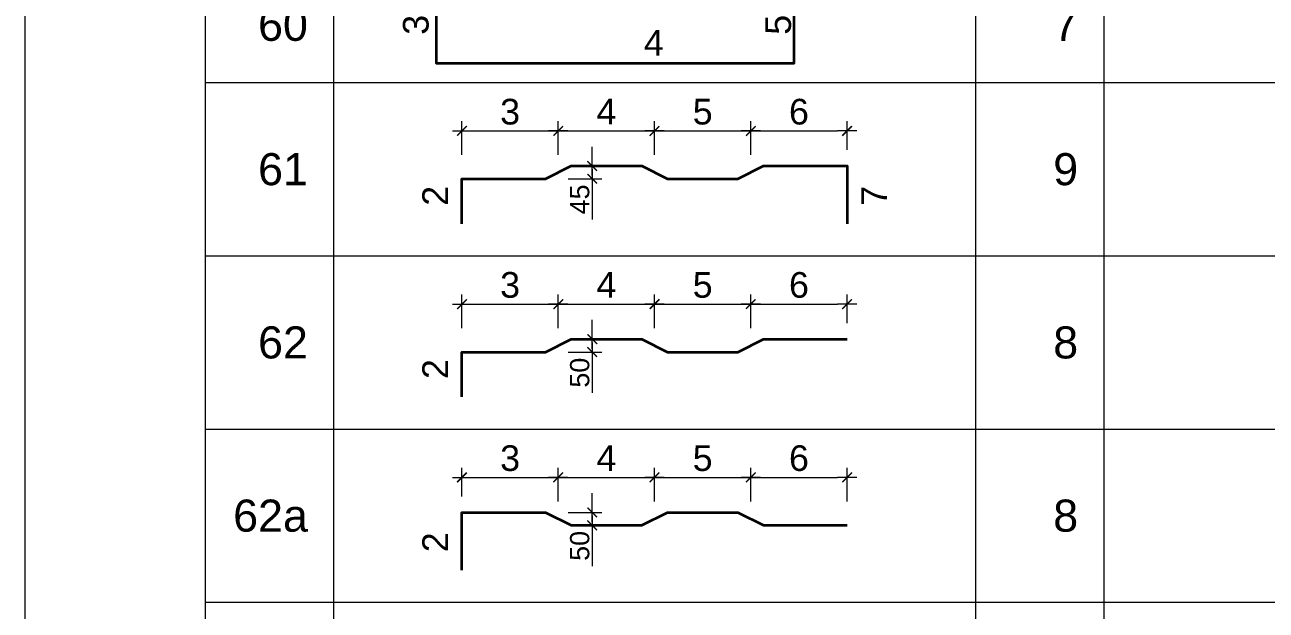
# Model space of a CAD drawing. Header units: millimetres. Extents: x -399213 to 265804, y -9748 to 250638.
# Drawn here: x -307857 to -303022, y 232511 to 234792 of the extents above; entities that cross this region are included whole.
import ezdxf
from ezdxf.enums import TextEntityAlignment as Align

# ---------------------------------------------------------------- set-up
doc = ezdxf.new("R2010")
doc.units = ezdxf.units.MM
doc.header["$MEASUREMENT"] = 0
doc.header["$PDMODE"] = 1
for name, color, linetype, lineweight in [('kata_net khung', 3, 'Continuous', 20), ('kata_text', 7, 'Continuous', 30), ('kata_thep chu', 1, 'Continuous', 35), ('NDC_S_DIM', 1, 'Continuous', 15), ('NDC_S_VN TEXT', 7, 'Continuous', 20)]:
    doc.layers.add(name, color=color, linetype=linetype, lineweight=lineweight)
doc.styles.add('ARIAL', font='arial.ttf', dxfattribs={"width": 0.8})
doc.styles.add('kata_text', font='arial.ttf', dxfattribs={"width": 0.8})
doc.dimstyles.new('kata_dim_50', dxfattribs={"dimscale": 50, "dimtxt": 2.5, "dimasz": 1.5, "dimexe": 1.5, "dimexo": 2.5, "dimtad": 1, "dimdec": 0, "dimzin": 0, "dimdsep": 46, "dimtxsty": 'kata_text', "dimblk": 'kata_block_ArchTick', "dimcen": 0.09, "dimdle": 1.2, "dimclrd": 8, "dimclre": 8, "dimclrt": 3, "dimadec": 0, "dimazin": 0, "dimtfac": 1, "dimtdec": 0, "dimtix": 1, "dimtofl": 0, "dimtmove": 0, "dimatfit": 3, "dimfxl": 0, "dimtolj": 1, "dimtzin": 0, "dimarcsym": 0})

# ---------------------------------------------------------------- blocks, each defined once
blk = doc.blocks.new('dang60')
at = {"layer": 'kata_net khung'}
for p, q in [((0, 0), (0, -900)), ((1405.3, 0), (1405.3, -900)), ((2405.3, 0), (2405.3, -900)), ((7405.3, 0), (7405.3, -900)), ((8405.3, 0), (8405.3, -900)), ((1405.3, -900), (17405.3, -900))]:
    blk.add_line(p, q, dxfattribs=at)
at = {"layer": 'kata_thep chu'}
blk.add_lwpolyline([(3955.3, -150), (3205.3, -150), (3205.3, -750), (5993.2, -750), (5993.2, -150), (7009.9, -150)], dxfattribs=at)
at = {"layer": 'kata_text', "style": 'kata_text'}
blk.add_attdef('003', text='', height=200, rotation=90, dxfattribs=at).set_placement((3205.3, -450), align=Align.BOTTOM_CENTER)
for tag, p in [('002', (3355.3, -225)), ('006', (6318.8, -225))]:
    blk.add_attdef(tag, text='', height=200, dxfattribs=at).set_placement(p, align=Align.TOP_LEFT)
blk.add_attdef('005', text='', height=200, rotation=90, dxfattribs=at).set_placement((5768.2, -450), align=Align.TOP_CENTER)
for tag, p in [('001', (2205.3, -450)), ('007', (8205.3, -450)), ('008', (10205.3, -450)), ('009', (11205.3, -450)), ('010', (12205.3, -450)), ('011', (13205.3, -449.7)), ('012', (15205.3, -450)), ('013', (17205.3, -450))]:
    blk.add_attdef(tag, text='', height=250, dxfattribs=at).set_placement(p, align=Align.MIDDLE_RIGHT)
blk.add_attdef('004', text='', height=200, dxfattribs=at).set_placement((4899.2, -750), align=Align.BOTTOM_CENTER)
blk = doc.blocks.new('kata_block_ArchTick')
at = {"color": 8}
blk.add_line((1, 0), (-1, 0), dxfattribs=at)
at = {"color": 8, "const_width": 0.15}
blk.add_lwpolyline([(-0.5, -0.5), (0.5, 0.5)], dxfattribs=at)
blk = doc.blocks.new('*D139')
at = {"color": 8, "lineweight": -2, "transparency": 16777216}
for p, q in [((3405.3, -564.3), (3405.3, -301.8)), ((3480.3, -376.8), (4080.3, -376.8)), ((4155.3, -564.3), (4155.3, -301.8))]:
    blk.add_line(p, q, dxfattribs=at)
at = {"layer": 'Defpoints', "color": 0, "transparency": 16777216}
for p in [(4155.3, -376.8), (3405.3, -750), (4155.3, -700)]:
    blk.add_point(p, dxfattribs=at)
at = {"color": 8, "lineweight": -2, "transparency": 16777216, "xscale": 75, "yscale": 75, "zscale": 75, "rotation": 180}
blk.add_blockref('kata_block_ArchTick', (3405.3, -376.8), dxfattribs=at)
at = {"color": 8, "lineweight": -2, "transparency": 16777216, "xscale": 75, "yscale": 75, "zscale": 75}
blk.add_blockref('kata_block_ArchTick', (4155.3, -376.8), dxfattribs=at)
blk = doc.blocks.new('*D140')
at = {"color": 8, "lineweight": -2, "transparency": 16777216}
for p, q in [((4155.3, -564.3), (4155.3, -301.8)), ((4230.3, -376.8), (4830.3, -376.8)), ((4905.3, -564.3), (4905.3, -301.8))]:
    blk.add_line(p, q, dxfattribs=at)
at = {"layer": 'Defpoints', "color": 0, "transparency": 16777216}
for p in [(4905.3, -376.8), (4155.3, -700), (4905.3, -700)]:
    blk.add_point(p, dxfattribs=at)
at = {"color": 8, "lineweight": -2, "transparency": 16777216, "xscale": 75, "yscale": 75, "zscale": 75, "rotation": 180}
blk.add_blockref('kata_block_ArchTick', (4155.3, -376.8), dxfattribs=at)
at = {"color": 8, "lineweight": -2, "transparency": 16777216, "xscale": 75, "yscale": 75, "zscale": 75}
blk.add_blockref('kata_block_ArchTick', (4905.3, -376.8), dxfattribs=at)
blk = doc.blocks.new('*D141')
at = {"color": 8, "lineweight": -2, "transparency": 16777216}
for p, q in [((4905.3, -564.3), (4905.3, -301.8)), ((4980.3, -376.8), (5580.3, -376.8)), ((5655.3, -564.3), (5655.3, -301.8))]:
    blk.add_line(p, q, dxfattribs=at)
at = {"layer": 'Defpoints', "color": 0, "transparency": 16777216}
for p in [(5655.3, -376.8), (4905.3, -700), (5655.3, -700)]:
    blk.add_point(p, dxfattribs=at)
at = {"color": 8, "lineweight": -2, "transparency": 16777216, "xscale": 75, "yscale": 75, "zscale": 75, "rotation": 180}
blk.add_blockref('kata_block_ArchTick', (4905.3, -376.8), dxfattribs=at)
at = {"color": 8, "lineweight": -2, "transparency": 16777216, "xscale": 75, "yscale": 75, "zscale": 75}
blk.add_blockref('kata_block_ArchTick', (5655.3, -376.8), dxfattribs=at)
blk = doc.blocks.new('*D142')
at = {"color": 8, "lineweight": -2, "transparency": 16777216}
for p, q in [((5655.3, -564.3), (5655.3, -301.8)), ((5730.3, -376.8), (6330.3, -376.8)), ((6405.3, -525), (6405.3, -301.8))]:
    blk.add_line(p, q, dxfattribs=at)
at = {"layer": 'Defpoints', "color": 0, "transparency": 16777216}
for p in [(6405.3, -376.8), (6405.3, -650), (5655.3, -700)]:
    blk.add_point(p, dxfattribs=at)
at = {"color": 8, "lineweight": -2, "transparency": 16777216, "xscale": 75, "yscale": 75, "zscale": 75, "rotation": 180}
blk.add_blockref('kata_block_ArchTick', (5655.3, -376.8), dxfattribs=at)
at = {"color": 8, "lineweight": -2, "transparency": 16777216, "xscale": 75, "yscale": 75, "zscale": 75}
blk.add_blockref('kata_block_ArchTick', (6405.3, -376.8), dxfattribs=at)
blk = doc.blocks.new('*D143')
at = {"color": 8, "lineweight": -2, "transparency": 16777216}
for p, q in [((4419.9, -575), (4419.9, -500)), ((4380.3, -650), (4494.9, -650)), ((4232.4, -750), (4494.9, -750)), ((4419.9, -825), (4419.9, -1068.1))]:
    blk.add_line(p, q, dxfattribs=at)
at = {"layer": 'Defpoints', "color": 0, "transparency": 16777216}
for p in [(4255.3, -650), (4055.3, -750), (4419.9, -750)]:
    blk.add_point(p, dxfattribs=at)
at = {"color": 8, "lineweight": -2, "transparency": 16777216, "xscale": 75, "yscale": 75, "zscale": 75}
for p, rotation in [((4419.9, -650), 270), ((4419.9, -750), 90)]:
    blk.add_blockref('kata_block_ArchTick', p, dxfattribs=dict(at, rotation=rotation))
blk = doc.blocks.new('*D147')
at = {"color": 8, "lineweight": -2, "transparency": 16777216}
for p, q in [((3405.3, -564.3), (3405.3, -301.8)), ((3480.3, -376.8), (4080.3, -376.8)), ((4155.3, -564.3), (4155.3, -301.8))]:
    blk.add_line(p, q, dxfattribs=at)
at = {"layer": 'Defpoints', "color": 0, "transparency": 16777216}
for p in [(4155.3, -376.8), (3405.3, -750), (4155.3, -700)]:
    blk.add_point(p, dxfattribs=at)
at = {"color": 8, "lineweight": -2, "transparency": 16777216, "xscale": 75, "yscale": 75, "zscale": 75, "rotation": 180}
blk.add_blockref('kata_block_ArchTick', (3405.3, -376.8), dxfattribs=at)
at = {"color": 8, "lineweight": -2, "transparency": 16777216, "xscale": 75, "yscale": 75, "zscale": 75}
blk.add_blockref('kata_block_ArchTick', (4155.3, -376.8), dxfattribs=at)
blk = doc.blocks.new('*D146')
at = {"color": 8, "lineweight": -2, "transparency": 16777216}
for p, q in [((4155.3, -564.3), (4155.3, -301.8)), ((4230.3, -376.8), (4830.3, -376.8)), ((4905.3, -564.3), (4905.3, -301.8))]:
    blk.add_line(p, q, dxfattribs=at)
at = {"layer": 'Defpoints', "color": 0, "transparency": 16777216}
for p in [(4905.3, -376.8), (4155.3, -700), (4905.3, -700)]:
    blk.add_point(p, dxfattribs=at)
at = {"color": 8, "lineweight": -2, "transparency": 16777216, "xscale": 75, "yscale": 75, "zscale": 75, "rotation": 180}
blk.add_blockref('kata_block_ArchTick', (4155.3, -376.8), dxfattribs=at)
at = {"color": 8, "lineweight": -2, "transparency": 16777216, "xscale": 75, "yscale": 75, "zscale": 75}
blk.add_blockref('kata_block_ArchTick', (4905.3, -376.8), dxfattribs=at)
blk = doc.blocks.new('*D145')
at = {"color": 8, "lineweight": -2, "transparency": 16777216}
for p, q in [((4905.3, -564.3), (4905.3, -301.8)), ((4980.3, -376.8), (5580.3, -376.8)), ((5655.3, -564.3), (5655.3, -301.8))]:
    blk.add_line(p, q, dxfattribs=at)
at = {"layer": 'Defpoints', "color": 0, "transparency": 16777216}
for p in [(5655.3, -376.8), (4905.3, -700), (5655.3, -700)]:
    blk.add_point(p, dxfattribs=at)
at = {"color": 8, "lineweight": -2, "transparency": 16777216, "xscale": 75, "yscale": 75, "zscale": 75, "rotation": 180}
blk.add_blockref('kata_block_ArchTick', (4905.3, -376.8), dxfattribs=at)
at = {"color": 8, "lineweight": -2, "transparency": 16777216, "xscale": 75, "yscale": 75, "zscale": 75}
blk.add_blockref('kata_block_ArchTick', (5655.3, -376.8), dxfattribs=at)
blk = doc.blocks.new('*D148')
at = {"color": 8, "lineweight": -2, "transparency": 16777216}
for p, q in [((5655.3, -564.3), (5655.3, -301.8)), ((5730.3, -376.8), (6330.3, -376.8)), ((6405.3, -525), (6405.3, -301.8))]:
    blk.add_line(p, q, dxfattribs=at)
at = {"layer": 'Defpoints', "color": 0, "transparency": 16777216}
for p in [(6405.3, -376.8), (6405.3, -650), (5655.3, -700)]:
    blk.add_point(p, dxfattribs=at)
at = {"color": 8, "lineweight": -2, "transparency": 16777216, "xscale": 75, "yscale": 75, "zscale": 75, "rotation": 180}
blk.add_blockref('kata_block_ArchTick', (5655.3, -376.8), dxfattribs=at)
at = {"color": 8, "lineweight": -2, "transparency": 16777216, "xscale": 75, "yscale": 75, "zscale": 75}
blk.add_blockref('kata_block_ArchTick', (6405.3, -376.8), dxfattribs=at)
blk = doc.blocks.new('*D149')
at = {"color": 8, "lineweight": -2, "transparency": 16777216}
for p, q in [((4419.9, -575), (4419.9, -500)), ((4380.3, -650), (4494.9, -650)), ((4232.4, -750), (4494.9, -750)), ((4419.9, -825), (4419.9, -1068.1))]:
    blk.add_line(p, q, dxfattribs=at)
at = {"layer": 'Defpoints', "color": 0, "transparency": 16777216}
for p in [(4255.3, -650), (4055.3, -750), (4419.9, -750)]:
    blk.add_point(p, dxfattribs=at)
at = {"color": 8, "lineweight": -2, "transparency": 16777216, "xscale": 75, "yscale": 75, "zscale": 75}
for p, rotation in [((4419.9, -650), 270), ((4419.9, -750), 90)]:
    blk.add_blockref('kata_block_ArchTick', p, dxfattribs=dict(at, rotation=rotation))
blk = doc.blocks.new('*D156')
at = {"color": 8, "lineweight": -2, "transparency": 16777216}
for p, q in [((3405.3, -525), (3405.3, -301.8)), ((3480.3, -376.8), (4080.3, -376.8)), ((4155.3, -564.3), (4155.3, -301.8))]:
    blk.add_line(p, q, dxfattribs=at)
at = {"layer": 'Defpoints', "color": 0, "transparency": 16777216}
for p in [(4155.3, -376.8), (3405.3, -650), (4155.3, -700)]:
    blk.add_point(p, dxfattribs=at)
at = {"color": 8, "lineweight": -2, "transparency": 16777216, "xscale": 75, "yscale": 75, "zscale": 75, "rotation": 180}
blk.add_blockref('kata_block_ArchTick', (3405.3, -376.8), dxfattribs=at)
at = {"color": 8, "lineweight": -2, "transparency": 16777216, "xscale": 75, "yscale": 75, "zscale": 75}
blk.add_blockref('kata_block_ArchTick', (4155.3, -376.8), dxfattribs=at)
blk = doc.blocks.new('*D152')
at = {"color": 8, "lineweight": -2, "transparency": 16777216}
for p, q in [((4155.3, -564.3), (4155.3, -301.8)), ((4230.3, -376.8), (4830.3, -376.8)), ((4905.3, -564.3), (4905.3, -301.8))]:
    blk.add_line(p, q, dxfattribs=at)
at = {"layer": 'Defpoints', "color": 0, "transparency": 16777216}
for p in [(4905.3, -376.8), (4155.3, -700), (4905.3, -700)]:
    blk.add_point(p, dxfattribs=at)
at = {"color": 8, "lineweight": -2, "transparency": 16777216, "xscale": 75, "yscale": 75, "zscale": 75, "rotation": 180}
blk.add_blockref('kata_block_ArchTick', (4155.3, -376.8), dxfattribs=at)
at = {"color": 8, "lineweight": -2, "transparency": 16777216, "xscale": 75, "yscale": 75, "zscale": 75}
blk.add_blockref('kata_block_ArchTick', (4905.3, -376.8), dxfattribs=at)
blk = doc.blocks.new('*D153')
at = {"color": 8, "lineweight": -2, "transparency": 16777216}
for p, q in [((4905.3, -564.3), (4905.3, -301.8)), ((4980.3, -376.8), (5580.3, -376.8)), ((5655.3, -564.3), (5655.3, -301.8))]:
    blk.add_line(p, q, dxfattribs=at)
at = {"layer": 'Defpoints', "color": 0, "transparency": 16777216}
for p in [(5655.3, -376.8), (4905.3, -700), (5655.3, -700)]:
    blk.add_point(p, dxfattribs=at)
at = {"color": 8, "lineweight": -2, "transparency": 16777216, "xscale": 75, "yscale": 75, "zscale": 75, "rotation": 180}
blk.add_blockref('kata_block_ArchTick', (4905.3, -376.8), dxfattribs=at)
at = {"color": 8, "lineweight": -2, "transparency": 16777216, "xscale": 75, "yscale": 75, "zscale": 75}
blk.add_blockref('kata_block_ArchTick', (5655.3, -376.8), dxfattribs=at)
blk = doc.blocks.new('*D154')
at = {"color": 8, "lineweight": -2, "transparency": 16777216}
for p, q in [((5655.3, -564.3), (5655.3, -301.8)), ((5730.3, -376.8), (6330.3, -376.8)), ((6405.3, -564.3), (6405.3, -301.8))]:
    blk.add_line(p, q, dxfattribs=at)
at = {"layer": 'Defpoints', "color": 0, "transparency": 16777216}
for p in [(6405.3, -376.8), (5655.3, -700), (6405.3, -750)]:
    blk.add_point(p, dxfattribs=at)
at = {"color": 8, "lineweight": -2, "transparency": 16777216, "xscale": 75, "yscale": 75, "zscale": 75, "rotation": 180}
blk.add_blockref('kata_block_ArchTick', (5655.3, -376.8), dxfattribs=at)
at = {"color": 8, "lineweight": -2, "transparency": 16777216, "xscale": 75, "yscale": 75, "zscale": 75}
blk.add_blockref('kata_block_ArchTick', (6405.3, -376.8), dxfattribs=at)
blk = doc.blocks.new('*D155')
at = {"color": 8, "lineweight": -2, "transparency": 16777216}
for p, q in [((4419.9, -575), (4419.9, -500)), ((4232.4, -650), (4494.9, -650)), ((4380.3, -750), (4494.9, -750)), ((4419.9, -825), (4419.9, -1068.1))]:
    blk.add_line(p, q, dxfattribs=at)
at = {"layer": 'Defpoints', "color": 0, "transparency": 16777216}
for p in [(4055.3, -650), (4255.3, -750), (4419.9, -750)]:
    blk.add_point(p, dxfattribs=at)
at = {"color": 8, "lineweight": -2, "transparency": 16777216, "xscale": 75, "yscale": 75, "zscale": 75}
for p, rotation in [((4419.9, -650), 270), ((4419.9, -750), 90)]:
    blk.add_blockref('kata_block_ArchTick', p, dxfattribs=dict(at, rotation=rotation))
blk = doc.blocks.new('dang63')
at = {"layer": 'kata_net khung'}
for p, q in [((0, 0), (0, -1350)), ((1405.3, 0), (1405.3, -1350)), ((2405.3, 0), (2405.3, -1350)), ((7405.3, 0), (7405.3, -1350)), ((8405.3, 0), (8405.3, -1350))]:
    blk.add_line(p, q, dxfattribs=at)
at = {"layer": 'kata_text', "style": 'kata_text'}
for tag, p in [('002', (3780.3, -226.8)), ('003', (4530.3, -226.8)), ('004', (5280.3, -226.8)), ('005', (6030.3, -226.8))]:
    blk.add_attdef(tag, text='', height=200, dxfattribs=at).set_placement(p, align=Align.MIDDLE_CENTER)
for tag, p in [('001', (2205.3, -675)), ('007', (8205.3, -675)), ('008', (10205.3, -675)), ('009', (11205.3, -675)), ('010', (12205.3, -675)), ('011', (13205.3, -674.7)), ('012', (15205.3, -675)), ('013', (17205.3, -675))]:
    blk.add_attdef(tag, text='', height=250, dxfattribs=at).set_placement(p, align=Align.MIDDLE_RIGHT)
blk.add_attdef('006', text='', height=150, rotation=90, dxfattribs=at).set_placement((4322.1, -794.3), align=Align.MIDDLE_RIGHT)
blk = doc.blocks.new('dang61')
at = {"layer": 'kata_net khung'}
for p, q in [((0, 0), (0, -1350)), ((1405.3, 0), (1405.3, -1350)), ((2405.3, 0), (2405.3, -1350)), ((7405.3, 0), (7405.3, -1350)), ((8405.3, 0), (8405.3, -1350)), ((1405.3, -1350), (17405.3, -1350))]:
    blk.add_line(p, q, dxfattribs=at)
at = {"layer": 'kata_thep chu'}
blk.add_lwpolyline([(3405.3, -1100), (3405.3, -750), (4055.3, -750), (4255.3, -650), (4805.3, -650), (5005.3, -750), (5555.3, -750), (5755.3, -650), (6405.3, -650), (6405.3, -1100)], dxfattribs=at)
at = {"layer": 'kata_text', "style": 'kata_text'}
for tag, p in [('003', (3780.3, -226.8)), ('004', (4530.3, -226.8)), ('005', (5280.3, -226.8)), ('006', (6030.3, -226.8))]:
    blk.add_attdef(tag, text='', height=200, dxfattribs=at).set_placement(p, align=Align.MIDDLE_CENTER)
for tag, p in [('001', (2205.3, -675)), ('009', (8205.3, -675)), ('010', (10205.3, -675)), ('011', (11205.3, -675)), ('012', (12205.3, -675)), ('013', (13205.3, -674.7)), ('014', (15205.3, -675)), ('015', (17205.3, -675))]:
    blk.add_attdef(tag, text='', height=250, dxfattribs=at).set_placement(p, align=Align.MIDDLE_RIGHT)
for tag, p in [('002', (3196.3, -882.7)), ('007', (6616.3, -882.7))]:
    blk.add_attdef(tag, text='', height=200, rotation=90, dxfattribs=at).set_placement(p, align=Align.MIDDLE_CENTER)
blk.add_attdef('008', text='', height=150, rotation=90, dxfattribs=at).set_placement((4322.1, -794.3), align=Align.MIDDLE_RIGHT)
dim = blk.add_linear_dim(base=(4155.3, -376.8), p1=(3405.3, -750), p2=(4155.3, -700), text=' ', dimstyle='kata_dim_50')
dim.commit()
dim.dimension.update_dxf_attribs({"geometry": '*D139', "text_midpoint": (3780.3, -376.8)})
for base, p1, p2, picture, middle in [((4905.3, -376.8), (4155.3, -700), (4905.3, -700), '*D140', (4530.3, -376.8)), ((5655.3, -376.8), (4905.3, -700), (5655.3, -700), '*D141', (5280.3, -376.8)), ((6405.3, -376.8), (5655.3, -700), (6405.3, -650), '*D142', (6030.3, -376.8))]:
    dim = blk.add_linear_dim(base=base, p1=p1, p2=p2, text=' ', dimstyle='kata_dim_50', override={"dimtmove": 1})
    dim.commit()
    dim.dimension.update_dxf_attribs({"geometry": picture, "text_midpoint": middle})
dim = blk.add_linear_dim(base=(4419.9, -750), p1=(4255.3, -650), p2=(4055.3, -750), angle=90, text=' ', dimstyle='kata_dim_50')
dim.commit()
dim.dimension.update_dxf_attribs({"geometry": '*D143', "text_midpoint": (4419.9, -1036.8), "dimtype": 160})
blk = doc.blocks.new('dang62')
at = {"layer": 'kata_net khung'}
for p, q in [((0, 0), (0, -1350)), ((1405.3, 0), (1405.3, -1350)), ((2405.3, 0), (2405.3, -1350)), ((7405.3, 0), (7405.3, -1350)), ((8405.3, 0), (8405.3, -1350)), ((1405.3, -1350), (17405.3, -1350))]:
    blk.add_line(p, q, dxfattribs=at)
at = {"layer": 'kata_thep chu'}
blk.add_lwpolyline([(3405.3, -1100), (3405.3, -750), (4055.3, -750), (4255.3, -650), (4805.3, -650), (5005.3, -750), (5555.3, -750), (5755.3, -650), (6405.3, -650)], dxfattribs=at)
at = {"layer": 'kata_text', "style": 'kata_text'}
for tag, p in [('003', (3780.3, -226.8)), ('004', (4530.3, -226.8)), ('005', (5280.3, -226.8)), ('006', (6030.3, -226.8))]:
    blk.add_attdef(tag, text='', height=200, dxfattribs=at).set_placement(p, align=Align.MIDDLE_CENTER)
for tag, p in [('001', (2205.3, -675)), ('008', (8205.3, -675)), ('009', (10205.3, -675)), ('010', (11205.3, -675)), ('011', (12205.3, -675)), ('012', (13205.3, -674.7)), ('013', (15205.3, -675)), ('014', (17205.3, -675))]:
    blk.add_attdef(tag, text='', height=250, dxfattribs=at).set_placement(p, align=Align.MIDDLE_RIGHT)
blk.add_attdef('002', text='', height=200, rotation=90, dxfattribs=at).set_placement((3196.3, -882.7), align=Align.MIDDLE_CENTER)
blk.add_attdef('007', text='', height=150, rotation=90, dxfattribs=at).set_placement((4322.1, -794.3), align=Align.MIDDLE_RIGHT)
dim = blk.add_linear_dim(base=(4155.3, -376.8), p1=(3405.3, -750), p2=(4155.3, -700), text=' ', dimstyle='kata_dim_50')
dim.commit()
dim.dimension.update_dxf_attribs({"geometry": '*D147', "text_midpoint": (3780.3, -376.8)})
for base, p1, p2, picture, middle in [((4905.3, -376.8), (4155.3, -700), (4905.3, -700), '*D146', (4530.3, -376.8)), ((5655.3, -376.8), (4905.3, -700), (5655.3, -700), '*D145', (5280.3, -376.8)), ((6405.3, -376.8), (5655.3, -700), (6405.3, -650), '*D148', (6030.3, -376.8))]:
    dim = blk.add_linear_dim(base=base, p1=p1, p2=p2, text=' ', dimstyle='kata_dim_50', override={"dimtmove": 1})
    dim.commit()
    dim.dimension.update_dxf_attribs({"geometry": picture, "text_midpoint": middle})
dim = blk.add_linear_dim(base=(4419.9, -750), p1=(4255.3, -650), p2=(4055.3, -750), angle=90, text=' ', dimstyle='kata_dim_50')
dim.commit()
dim.dimension.update_dxf_attribs({"geometry": '*D149', "text_midpoint": (4419.9, -1036.8), "dimtype": 160})
blk = doc.blocks.new('dang62a')
at = {"layer": 'kata_net khung'}
for p, q in [((0, 0), (0, -1350)), ((1405.3, 0), (1405.3, -1350)), ((2405.3, 0), (2405.3, -1350)), ((7405.3, 0), (7405.3, -1350)), ((8405.3, 0), (8405.3, -1350)), ((1405.3, -1350), (17405.3, -1350))]:
    blk.add_line(p, q, dxfattribs=at)
at = {"layer": 'kata_thep chu'}
blk.add_lwpolyline([(3405.3, -1100), (3405.3, -650), (4055.3, -650), (4255.3, -750), (4805.3, -750), (5005.3, -650), (5555.3, -650), (5755.3, -750), (6405.3, -750)], dxfattribs=at)
at = {"layer": 'kata_text', "style": 'kata_text'}
for tag, p in [('003', (3780.3, -226.8)), ('004', (4530.3, -226.8)), ('005', (5280.3, -226.8)), ('006', (6030.3, -226.8))]:
    blk.add_attdef(tag, text='', height=200, dxfattribs=at).set_placement(p, align=Align.MIDDLE_CENTER)
for tag, p in [('001', (2205.3, -675)), ('008', (8205.3, -675)), ('009', (10205.3, -675)), ('010', (11205.3, -675)), ('011', (12205.3, -675)), ('012', (13205.3, -674.7)), ('013', (15205.3, -675)), ('014', (17205.3, -675))]:
    blk.add_attdef(tag, text='', height=250, dxfattribs=at).set_placement(p, align=Align.MIDDLE_RIGHT)
blk.add_attdef('002', text='', height=200, rotation=90, dxfattribs=at).set_placement((3196.3, -882.7), align=Align.MIDDLE_CENTER)
blk.add_attdef('007', text='', height=150, rotation=90, dxfattribs=at).set_placement((4322.1, -794.3), align=Align.MIDDLE_RIGHT)
dim = blk.add_linear_dim(base=(4155.3, -376.8), p1=(3405.3, -650), p2=(4155.3, -700), text=' ', dimstyle='kata_dim_50')
dim.commit()
dim.dimension.update_dxf_attribs({"geometry": '*D156', "text_midpoint": (3780.3, -376.8)})
for base, p1, p2, picture, middle in [((4905.3, -376.8), (4155.3, -700), (4905.3, -700), '*D152', (4530.3, -376.8)), ((5655.3, -376.8), (4905.3, -700), (5655.3, -700), '*D153', (5280.3, -376.8)), ((6405.3, -376.8), (5655.3, -700), (6405.3, -750), '*D154', (6030.3, -376.8))]:
    dim = blk.add_linear_dim(base=base, p1=p1, p2=p2, text=' ', dimstyle='kata_dim_50', override={"dimtmove": 1})
    dim.commit()
    dim.dimension.update_dxf_attribs({"geometry": picture, "text_midpoint": middle})
dim = blk.add_linear_dim(base=(4419.9, -750), p1=(4055.3, -650), p2=(4255.3, -750), angle=90, text=' ', dimstyle='kata_dim_50')
dim.commit()
dim.dimension.update_dxf_attribs({"geometry": '*D155', "text_midpoint": (4419.9, -1036.8), "dimtype": 160})

msp = doc.modelspace()

# ---------------------------------------------------------------- block references
at = {"layer": 'NDC_S_DIM'}
ref = msp.add_blockref('dang60', (-307857.3, 235016.7), dxfattribs=dict(at, xscale=0.5, yscale=0.5, zscale=0.5))
ref.add_attrib('001', '60', dxfattribs={"layer": 'NDC_S_VN TEXT', "height": 125, "style": 'ARIAL'}).set_placement((-306754.7, 234791.7), align=Align.MIDDLE_RIGHT)
ref.add_attrib('003', '3', dxfattribs={"layer": 'NDC_S_VN TEXT', "height": 100, "rotation": 90, "style": 'ARIAL'}).set_placement((-306254.7, 234791.7), align=Align.BOTTOM_CENTER)
ref.add_attrib('004', '4', dxfattribs={"layer": 'NDC_S_VN TEXT', "height": 100, "style": 'ARIAL'}).set_placement((-305407.7, 234641.7), align=Align.BOTTOM_CENTER)
ref.add_attrib('005', '5', dxfattribs={"layer": 'NDC_S_VN TEXT', "height": 100, "rotation": 90, "style": 'ARIAL'}).set_placement((-304973.2, 234791.7), align=Align.TOP_CENTER)
ref.add_attrib('007', '7', dxfattribs={"layer": 'NDC_S_VN TEXT', "height": 125, "style": 'ARIAL'}).set_placement((-303754.7, 234791.7), align=Align.MIDDLE_RIGHT)
ref = msp.add_blockref('dang61', (-307857.3, 234566.7), dxfattribs=dict(at, xscale=0.5, yscale=0.5, zscale=0.5))
ref.add_attrib('001', '61', dxfattribs={"layer": 'NDC_S_VN TEXT', "height": 125, "style": 'ARIAL'}).set_placement((-306754.7, 234229.2), align=Align.MIDDLE_RIGHT)
ref.add_attrib('002', '2', dxfattribs={"layer": 'NDC_S_VN TEXT', "height": 100, "rotation": 90, "style": 'ARIAL'}).set_placement((-306259.2, 234125.4), align=Align.MIDDLE_CENTER)
ref.add_attrib('003', '3', dxfattribs={"layer": 'NDC_S_VN TEXT', "height": 100, "style": 'ARIAL'}).set_placement((-305967.2, 234453.3), align=Align.MIDDLE_CENTER)
ref.add_attrib('004', '4', dxfattribs={"layer": 'NDC_S_VN TEXT', "height": 100, "style": 'ARIAL'}).set_placement((-305592.2, 234453.3), align=Align.MIDDLE_CENTER)
ref.add_attrib('005', '5', dxfattribs={"layer": 'NDC_S_VN TEXT', "height": 100, "style": 'ARIAL'}).set_placement((-305217.2, 234453.3), align=Align.MIDDLE_CENTER)
ref.add_attrib('006', '6', dxfattribs={"layer": 'NDC_S_VN TEXT', "height": 100, "style": 'ARIAL'}).set_placement((-304842.2, 234453.3), align=Align.MIDDLE_CENTER)
ref.add_attrib('007', '7', dxfattribs={"layer": 'NDC_S_VN TEXT', "height": 100, "rotation": 90, "style": 'ARIAL'}).set_placement((-304549.2, 234125.4), align=Align.MIDDLE_CENTER)
ref.add_attrib('008', '45', dxfattribs={"layer": 'NDC_S_VN TEXT', "height": 75, "rotation": 90, "style": 'ARIAL'}).set_placement((-305696.3, 234169.5), align=Align.MIDDLE_RIGHT)
ref.add_attrib('009', '9', dxfattribs={"layer": 'NDC_S_VN TEXT', "height": 125, "style": 'ARIAL'}).set_placement((-303754.7, 234229.2), align=Align.MIDDLE_RIGHT)
ref = msp.add_blockref('dang62', (-307857.3, 233891.7), dxfattribs=dict(at, xscale=0.5, yscale=0.5, zscale=0.5))
ref.add_attrib('001', '62', dxfattribs={"layer": 'NDC_S_VN TEXT', "height": 125, "style": 'ARIAL'}).set_placement((-306754.7, 233554.2), align=Align.MIDDLE_RIGHT)
ref.add_attrib('002', '2', dxfattribs={"layer": 'NDC_S_VN TEXT', "height": 100, "rotation": 90, "style": 'ARIAL'}).set_placement((-306259.2, 233450.4), align=Align.MIDDLE_CENTER)
ref.add_attrib('003', '3', dxfattribs={"layer": 'NDC_S_VN TEXT', "height": 100, "style": 'ARIAL'}).set_placement((-305967.2, 233778.3), align=Align.MIDDLE_CENTER)
ref.add_attrib('004', '4', dxfattribs={"layer": 'NDC_S_VN TEXT', "height": 100, "style": 'ARIAL'}).set_placement((-305592.2, 233778.3), align=Align.MIDDLE_CENTER)
ref.add_attrib('005', '5', dxfattribs={"layer": 'NDC_S_VN TEXT', "height": 100, "style": 'ARIAL'}).set_placement((-305217.2, 233778.3), align=Align.MIDDLE_CENTER)
ref.add_attrib('006', '6', dxfattribs={"layer": 'NDC_S_VN TEXT', "height": 100, "style": 'ARIAL'}).set_placement((-304842.2, 233778.3), align=Align.MIDDLE_CENTER)
ref.add_attrib('007', '50', dxfattribs={"layer": 'NDC_S_VN TEXT', "height": 75, "rotation": 90, "style": 'ARIAL'}).set_placement((-305696.3, 233494.5), align=Align.MIDDLE_RIGHT)
ref.add_attrib('008', '8', dxfattribs={"layer": 'NDC_S_VN TEXT', "height": 125, "style": 'ARIAL'}).set_placement((-303754.7, 233554.2), align=Align.MIDDLE_RIGHT)
ref = msp.add_blockref('dang62a', (-307857.3, 233216.7), dxfattribs=dict(at, xscale=0.5, yscale=0.5, zscale=0.5))
ref.add_attrib('001', '62a', dxfattribs={"layer": 'NDC_S_VN TEXT', "height": 125, "style": 'ARIAL'}).set_placement((-306754.7, 232879.2), align=Align.MIDDLE_RIGHT)
ref.add_attrib('002', '2', dxfattribs={"layer": 'NDC_S_VN TEXT', "height": 100, "rotation": 90, "style": 'ARIAL'}).set_placement((-306259.2, 232775.4), align=Align.MIDDLE_CENTER)
ref.add_attrib('003', '3', dxfattribs={"layer": 'NDC_S_VN TEXT', "height": 100, "style": 'ARIAL'}).set_placement((-305967.2, 233103.3), align=Align.MIDDLE_CENTER)
ref.add_attrib('004', '4', dxfattribs={"layer": 'NDC_S_VN TEXT', "height": 100, "style": 'ARIAL'}).set_placement((-305592.2, 233103.3), align=Align.MIDDLE_CENTER)
ref.add_attrib('005', '5', dxfattribs={"layer": 'NDC_S_VN TEXT', "height": 100, "style": 'ARIAL'}).set_placement((-305217.2, 233103.3), align=Align.MIDDLE_CENTER)
ref.add_attrib('006', '6', dxfattribs={"layer": 'NDC_S_VN TEXT', "height": 100, "style": 'ARIAL'}).set_placement((-304842.2, 233103.3), align=Align.MIDDLE_CENTER)
ref.add_attrib('007', '50', dxfattribs={"layer": 'NDC_S_VN TEXT', "height": 75, "rotation": 90, "style": 'ARIAL'}).set_placement((-305696.3, 232819.5), align=Align.MIDDLE_RIGHT)
ref.add_attrib('008', '8', dxfattribs={"layer": 'NDC_S_VN TEXT', "height": 125, "style": 'ARIAL'}).set_placement((-303754.7, 232879.2), align=Align.MIDDLE_RIGHT)
at = {"layer": 'NDC_S_DIM', "xscale": 0.5, "yscale": 0.5, "zscale": 0.5}
msp.add_blockref('dang63', (-307857.3, 232541.7), dxfattribs=at)

doc.saveas('drawing.dxf')
